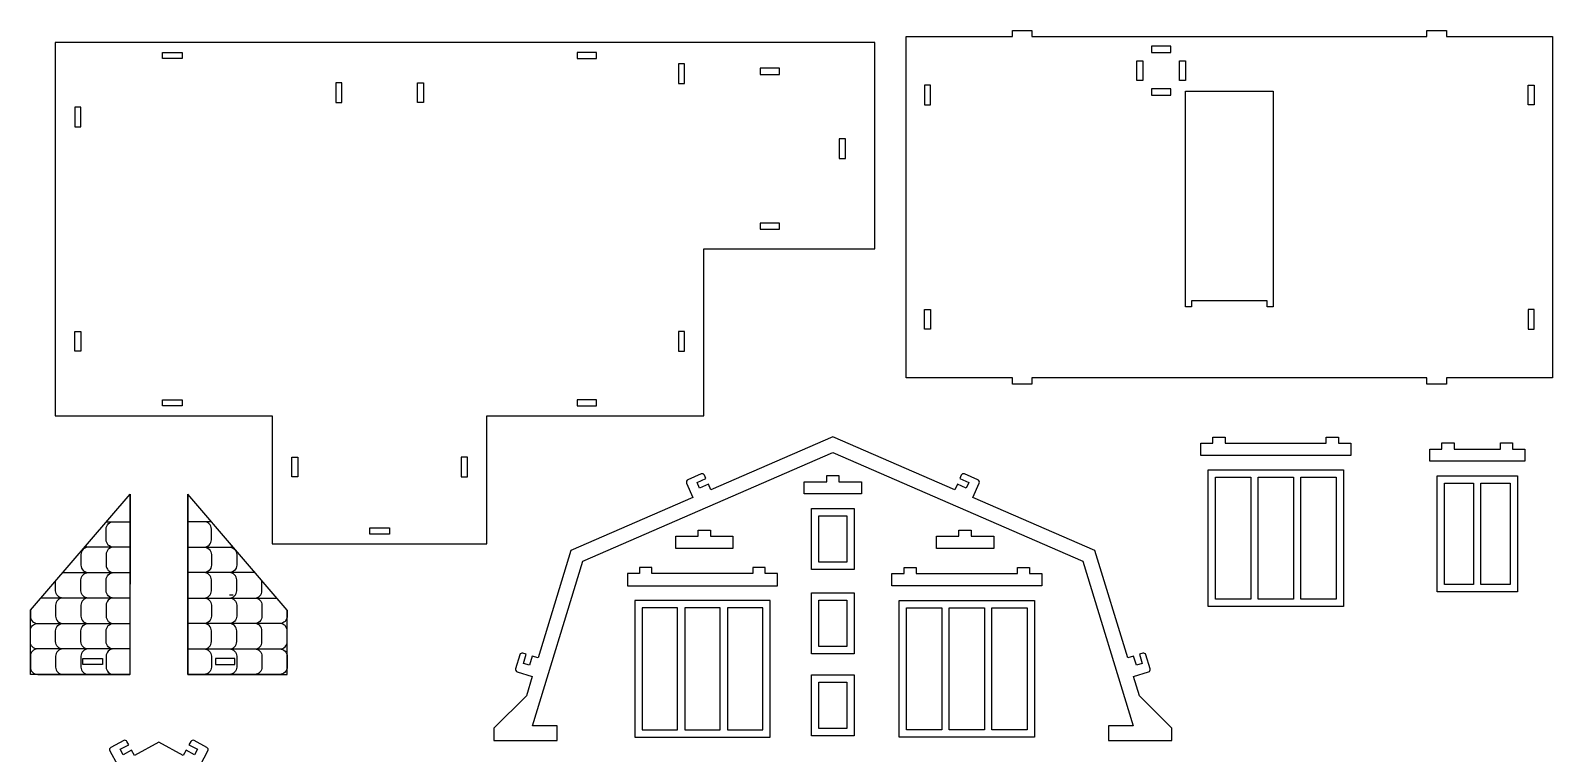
# Model space of a CAD drawing. Extents: x 18 to 211, y 1948 to 2111.
# Drawn here: x 17.8 to 142.6, y 2051.4 to 2110.7 of the extents above; entities that cross this region are included whole.
import ezdxf

# ---------------------------------------------------------------- set-up
doc = ezdxf.new("R2010")
doc.units = 0
doc.header["$MEASUREMENT"] = 0
doc.layers.add('LAYER1', color=18, linetype='CONTINUOUS')

msp = doc.modelspace()

# ---------------------------------------------------------------- linework, layer by layer
at = {"layer": 'LAYER1'}
for points in [[(87.03, 2109.72), (19.83, 2109.72), (19.83, 2079.12), (37.63, 2079.12), (37.63, 2068.62), (55.23, 2068.62), (55.23, 2079.12), (73.03, 2079.12), (73.03, 2092.82), (87.03, 2092.82)], [(98.32, 2110.22), (98.32, 2110.72), (99.92, 2110.72), (99.92, 2110.22), (132.32, 2110.22), (132.32, 2110.72), (133.92, 2110.72), (133.92, 2110.22), (142.62, 2110.22), (142.62, 2082.22), (133.92, 2082.22), (133.92, 2081.72), (132.32, 2081.72), (132.32, 2082.22), (99.92, 2082.22), (99.92, 2081.72), (98.32, 2081.72), (98.32, 2082.22), (89.62, 2082.22), (89.62, 2110.22)], [(28.63, 2108.42), (28.63, 2108.92), (30.23, 2108.92), (30.23, 2108.42)], [(64.23, 2108.42), (64.23, 2108.92), (62.63, 2108.92), (62.63, 2108.42)], [(111.32, 2108.92), (111.32, 2109.42), (109.72, 2109.42), (109.72, 2108.92)], [(70.93, 2106.37), (71.43, 2106.37), (71.43, 2107.97), (70.93, 2107.97)], [(79.23, 2107.12), (79.23, 2107.62), (77.63, 2107.62), (77.63, 2107.12)], [(108.52, 2108.22), (109.02, 2108.22), (109.02, 2106.62), (108.52, 2106.62)], [(112.02, 2108.22), (112.52, 2108.22), (112.52, 2106.62), (112.02, 2106.62)], [(42.83, 2106.42), (42.83, 2104.82), (43.33, 2104.82), (43.33, 2106.42)], [(50.03, 2106.42), (50.03, 2104.82), (49.53, 2104.82), (49.53, 2106.42)], [(91.62, 2106.22), (91.12, 2106.22), (91.12, 2104.62), (91.62, 2104.62)], [(111.32, 2105.42), (111.32, 2105.92), (109.72, 2105.92), (109.72, 2105.42)], [(140.62, 2106.22), (141.12, 2106.22), (141.12, 2104.62), (140.62, 2104.62)], [(113.02, 2088.55), (113.02, 2088.05), (112.52, 2088.05), (112.52, 2105.75), (119.72, 2105.75), (119.72, 2088.05), (119.22, 2088.05), (119.22, 2088.55)], [(21.93, 2104.42), (21.43, 2104.42), (21.43, 2102.82), (21.93, 2102.82)], [(84.13, 2100.22), (84.63, 2100.22), (84.63, 2101.82), (84.13, 2101.82)], [(79.23, 2094.42), (79.23, 2094.92), (77.63, 2094.92), (77.63, 2094.42)], [(91.62, 2086.22), (91.12, 2086.22), (91.12, 2087.82), (91.62, 2087.82)], [(140.62, 2086.22), (141.12, 2086.22), (141.12, 2087.82), (140.62, 2087.82)], [(21.93, 2084.42), (21.43, 2084.42), (21.43, 2086.02), (21.93, 2086.02)], [(70.93, 2084.42), (71.43, 2084.42), (71.43, 2086.02), (70.93, 2086.02)], [(28.63, 2079.92), (28.63, 2080.42), (30.23, 2080.42), (30.23, 2079.92)], [(64.23, 2079.92), (64.23, 2080.42), (62.63, 2080.42), (62.63, 2079.92)], [(124.07, 2076.87), (124.07, 2077.37), (125.07, 2077.37), (125.07, 2076.87), (126.07, 2076.87), (126.07, 2075.87), (113.77, 2075.87), (113.77, 2076.87), (114.77, 2076.87), (114.77, 2077.37), (115.77, 2077.37), (115.77, 2076.87)], [(138.35, 2076.39), (138.35, 2076.89), (139.35, 2076.89), (139.35, 2076.39), (140.35, 2076.39), (140.35, 2075.39), (132.55, 2075.39), (132.55, 2076.39), (133.55, 2076.39), (133.55, 2076.89), (134.55, 2076.89), (134.55, 2076.39)], [(39.23, 2075.72), (39.73, 2075.72), (39.73, 2074.12), (39.23, 2074.12)], [(53.63, 2075.72), (53.13, 2075.72), (53.13, 2074.12), (53.63, 2074.12)], [(83.1, 2074.21), (84.1, 2074.21), (84.1, 2073.71), (85.95, 2073.71), (85.95, 2072.71), (81.25, 2072.71), (81.25, 2073.71), (83.1, 2073.71)], [(125.47, 2063.47), (114.37, 2063.47), (114.37, 2074.67), (125.47, 2074.67)], [(117.87, 2064.07), (114.97, 2064.07), (114.97, 2074.07), (117.87, 2074.07)], [(121.37, 2064.07), (118.47, 2064.07), (118.47, 2074.07), (121.37, 2074.07)], [(121.97, 2074.07), (124.87, 2074.07), (124.87, 2064.07), (121.97, 2064.07)], [(139.75, 2064.69), (133.15, 2064.69), (133.15, 2074.19), (139.75, 2074.19)], [(136.15, 2065.29), (133.75, 2065.29), (133.75, 2073.59), (136.15, 2073.59)], [(136.75, 2073.59), (139.15, 2073.59), (139.15, 2065.29), (136.75, 2065.29)], [(85.35, 2066.51), (81.85, 2066.51), (81.85, 2071.51), (85.35, 2071.51)], [(45.63, 2069.42), (45.63, 2069.92), (47.23, 2069.92), (47.23, 2069.42)], [(72.56, 2069.74), (73.56, 2069.74), (73.56, 2069.24), (75.41, 2069.24), (75.41, 2068.24), (70.71, 2068.24), (70.71, 2069.24), (72.56, 2069.24)], [(82.45, 2070.91), (84.75, 2070.91), (84.75, 2067.11), (82.45, 2067.11)], [(93.94, 2069.74), (94.94, 2069.74), (94.94, 2069.24), (96.79, 2069.24), (96.79, 2068.24), (92.09, 2068.24), (92.09, 2069.24), (93.94, 2069.24)], [(68.75, 2066.17), (68.75, 2066.67), (67.75, 2066.67), (67.75, 2066.17), (66.75, 2066.17), (66.75, 2065.17), (79.05, 2065.17), (79.05, 2066.17), (78.05, 2066.17), (78.05, 2066.67), (77.05, 2066.67), (77.05, 2066.17)], [(98.74, 2066.17), (98.74, 2066.67), (99.74, 2066.67), (99.74, 2066.17), (100.74, 2066.17), (100.74, 2065.17), (88.44, 2065.17), (88.44, 2066.17), (89.44, 2066.17), (89.44, 2066.67), (90.44, 2066.67), (90.44, 2066.17)], [(67.35, 2052.77), (78.45, 2052.77), (78.45, 2063.97), (67.35, 2063.97)], [(85.35, 2059.59), (81.85, 2059.59), (81.85, 2064.59), (85.35, 2064.59)], [(82.45, 2063.99), (84.75, 2063.99), (84.75, 2060.19), (82.45, 2060.19)], [(100.14, 2052.77), (89.04, 2052.77), (89.04, 2063.97), (100.14, 2063.97)], [(70.85, 2063.37), (67.95, 2063.37), (67.95, 2053.37), (70.85, 2053.37)], [(71.45, 2053.37), (74.35, 2053.37), (74.35, 2063.37), (71.45, 2063.37)], [(74.95, 2053.37), (77.85, 2053.37), (77.85, 2063.37), (74.95, 2063.37)], [(92.54, 2053.37), (89.64, 2053.37), (89.64, 2063.37), (92.54, 2063.37)], [(96.04, 2053.37), (93.14, 2053.37), (93.14, 2063.37), (96.04, 2063.37)], [(96.64, 2063.37), (99.54, 2063.37), (99.54, 2053.37), (96.64, 2053.37)], [(22.09, 2058.71), (22.09, 2059.21), (23.69, 2059.21), (23.69, 2058.71)], [(34.56, 2058.71), (34.56, 2059.21), (32.96, 2059.21), (32.96, 2058.71)], [(85.35, 2052.86), (81.85, 2052.86), (81.85, 2057.86), (85.35, 2057.86)], [(82.45, 2057.26), (84.75, 2057.26), (84.75, 2053.46), (82.45, 2053.46)]]:
    msp.add_lwpolyline(points, close=True, dxfattribs=at)
msp.add_lwpolyline([(111.4, 2053.49), (108.74, 2056.15), (108.25, 2057.73), (109.49, 2058.12, 0.414214), (109.63, 2058.36), (109.27, 2059.51, 0.414214), (109.02, 2059.64), (108.74, 2059.56), (108.97, 2058.79), (108.49, 2058.65), (108.26, 2059.41), (107.78, 2059.26), (105.09, 2068.06), (95.08, 2072.41), (95.6, 2073.6, 0.414214), (95.49, 2073.87), (94.39, 2074.35, 0.414214), (94.13, 2074.24), (94.01, 2073.97), (94.74, 2073.65), (94.54, 2073.19), (93.81, 2073.51), (93.61, 2073.05), (83.6, 2077.4), (73.59, 2073.05), (73.39, 2073.51), (72.66, 2073.19), (72.46, 2073.65), (73.19, 2073.97), (73.07, 2074.24, 0.414214), (72.81, 2074.35), (71.71, 2073.87, 0.414214), (71.61, 2073.6), (72.13, 2072.41), (62.12, 2068.06), (59.42, 2059.26), (58.94, 2059.41), (58.71, 2058.65), (58.23, 2058.79), (58.46, 2059.56), (58.18, 2059.64, 0.414214), (57.93, 2059.51), (57.58, 2058.36, 0.414214), (57.71, 2058.12), (58.95, 2057.73), (58.47, 2056.15), (55.8, 2053.49), (55.8, 2052.49), (61, 2052.49), (61, 2053.69), (58.97, 2053.69), (63.1, 2067.18), (83.6, 2076.1), (104.1, 2067.18), (108.24, 2053.69), (106.2, 2053.69), (106.2, 2052.49), (111.4, 2052.49)], format="xyb", close=True, dxfattribs=at)
for points in [[(25.96, 2057.91), (17.79, 2057.91), (17.79, 2063.18), (25.96, 2072.7), (25.95, 2057.91)], [(25.96, 2057.91), (25.96, 2072.7)], [(30.69, 2057.91), (30.69, 2072.7)], [(30.69, 2057.91), (38.85, 2057.91), (38.85, 2063.18), (30.69, 2072.7), (30.69, 2057.91)], [(24.01, 2070.43), (24.6, 2070.43)], [(32.63, 2070.43), (32.04, 2070.43)], [(22.53, 2068.34), (22.22, 2068.34)], [(22.53, 2068.34), (22.22, 2068.34)], [(20.43, 2066.26), (20.46, 2066.26)], [(20.43, 2066.26), (20.46, 2066.26)], [(36.21, 2066.26), (36.18, 2066.26)], [(36.21, 2066.26), (36.18, 2066.26)], [(20.46, 2064.17), (18.64, 2064.17)], [(20.46, 2064.17), (18.64, 2064.17)], [(34.11, 2064.42), (34.42, 2064.42)], [(34.11, 2064.42), (34.42, 2064.42)], [(36.18, 2064.17), (38, 2064.17)], [(36.18, 2064.17), (38, 2064.17)]]:
    msp.add_lwpolyline(points, dxfattribs=at)
for points in [[(25.96, 2068.34), (24.6, 2068.34, -0.414214), (24, 2068.94), (24, 2069.83, -0.414214), (24.6, 2070.43), (25.96, 2070.43)], [(30.69, 2068.34), (32.04, 2068.34, 0.414214), (32.64, 2068.94), (32.64, 2069.83, 0.414214), (32.04, 2070.43), (30.69, 2070.43)], [(24.6, 2068.34), (22.53, 2068.34, 0.414214), (21.93, 2067.74), (21.93, 2066.86, 0.414214), (22.53, 2066.26), (24.6, 2066.26)], [(24.6, 2068.34), (22.53, 2068.34, -0.112166), (22.27, 2068.4)], [(25.96, 2068.34), (24.6, 2068.34, 0.414214), (24, 2067.74), (24, 2066.86, 0.414214), (24.6, 2066.26), (25.96, 2066.26)], [(30.69, 2068.34), (32.04, 2068.34, -0.414214), (32.64, 2067.74), (32.64, 2066.86, -0.414214), (32.04, 2066.26), (30.69, 2066.26)], [(32.04, 2068.34), (34.11, 2068.34, 0.112166), (34.37, 2068.4)], [(32.04, 2068.34), (34.11, 2068.34, -0.414214), (34.71, 2067.74), (34.71, 2066.86, -0.414214), (34.11, 2066.26), (32.04, 2066.26)], [(20.43, 2066.26, -0.013073), (20.46, 2066.26), (22.53, 2066.26)], [(20.43, 2066.26, 0.012511), (20.46, 2066.26), (22.53, 2066.26)], [(24.6, 2064.17), (22.53, 2064.17, -0.414214), (21.93, 2064.77), (21.93, 2065.66, -0.414214), (22.53, 2066.26), (24.6, 2066.26)], [(25.96, 2064.17), (24.6, 2064.17, -0.414214), (24, 2064.77), (24, 2065.66, -0.414214), (24.6, 2066.26), (25.96, 2066.26)], [(30.69, 2064.17), (32.04, 2064.17, 0.414214), (32.64, 2064.77), (32.64, 2065.66, 0.414214), (32.04, 2066.26), (30.69, 2066.26)], [(32.04, 2064.17), (34.11, 2064.17, 0.414214), (34.71, 2064.77), (34.71, 2065.66, 0.414214), (34.11, 2066.26), (32.04, 2066.26)], [(36.21, 2066.26, 0.013073), (36.18, 2066.26), (34.11, 2066.26)], [(36.21, 2066.26, -0.012511), (36.18, 2066.26), (34.11, 2066.26)], [(22.53, 2064.17), (20.46, 2064.17, -0.414214), (19.86, 2064.77), (19.86, 2065.59)], [(34.11, 2064.17), (36.18, 2064.17, 0.414214), (36.78, 2064.77), (36.78, 2065.59)], [(22.53, 2064.17), (20.46, 2064.17, 0.414214), (19.86, 2063.57), (19.86, 2062.68, 0.414214), (20.46, 2062.08), (22.53, 2062.08)], [(24.6, 2064.17), (22.53, 2064.17, 0.414214), (21.93, 2063.57), (21.93, 2062.68, 0.414214), (22.53, 2062.08), (24.6, 2062.08)], [(25.96, 2064.17), (24.6, 2064.17, 0.414214), (24, 2063.57), (24, 2062.68, 0.414214), (24.6, 2062.08), (25.96, 2062.08)], [(30.69, 2064.17), (32.04, 2064.17, -0.414214), (32.64, 2063.57), (32.64, 2062.68, -0.414214), (32.04, 2062.08), (30.69, 2062.08)], [(32.04, 2064.17), (34.11, 2064.17, -0.414214), (34.71, 2063.57), (34.71, 2062.68, -0.414214), (34.11, 2062.08), (32.04, 2062.08)], [(34.11, 2064.17), (36.18, 2064.17, -0.414214), (36.78, 2063.57), (36.78, 2062.68, -0.414214), (36.18, 2062.08), (34.11, 2062.08)], [(17.79, 2063.18), (17.79, 2062.68, 0.414214), (18.39, 2062.08), (20.46, 2062.08)], [(38.85, 2063.18), (38.85, 2062.68, -0.414214), (38.25, 2062.08), (36.18, 2062.08)], [(20.46, 2059.99), (18.39, 2059.99, -0.414214), (17.79, 2060.59), (17.79, 2061.48, -0.414214), (18.39, 2062.08), (20.46, 2062.08)], [(20.73, 2059.99), (20.46, 2059.99, -0.414214), (19.86, 2060.59), (19.86, 2061.48, -0.414214), (20.46, 2062.08), (22.53, 2062.08)], [(24.6, 2059.99), (22.53, 2059.99, -0.414214), (21.93, 2060.59), (21.93, 2061.48, -0.414214), (22.53, 2062.08), (24.6, 2062.08)], [(25.95, 2059.99), (24.6, 2059.99, -0.414214), (24, 2060.59), (24, 2061.48, -0.414214), (24.6, 2062.08), (25.96, 2062.08)], [(30.69, 2059.99), (32.04, 2059.99, 0.414214), (32.64, 2060.59), (32.64, 2061.48, 0.414214), (32.04, 2062.08), (30.69, 2062.08)], [(32.04, 2059.99), (34.11, 2059.99, 0.414214), (34.71, 2060.59), (34.71, 2061.48, 0.414214), (34.11, 2062.08), (32.04, 2062.08)], [(35.92, 2059.99), (36.18, 2059.99, 0.414214), (36.78, 2060.59), (36.78, 2061.48, 0.414214), (36.18, 2062.08), (34.11, 2062.08)], [(36.18, 2059.99), (38.25, 2059.99, 0.414214), (38.85, 2060.59), (38.85, 2061.48, 0.414214), (38.25, 2062.08), (36.18, 2062.08)], [(20.46, 2059.99), (18.39, 2059.99, 0.414214), (17.79, 2059.39), (17.79, 2058.51, 0.414214), (18.39, 2057.91), (20.46, 2057.91)], [(22.53, 2059.99), (20.46, 2059.99, 0.414214), (19.86, 2059.39), (19.86, 2058.51, 0.414214), (20.46, 2057.91), (22.53, 2057.91)], [(24.6, 2059.99), (22.53, 2059.99, 0.414214), (21.93, 2059.39), (21.93, 2058.51, 0.414214), (22.53, 2057.91), (24.6, 2057.91)], [(25.95, 2059.99), (24.6, 2059.99, 0.414214), (24, 2059.39), (24, 2058.51, 0.414214), (24.6, 2057.91), (25.95, 2057.91)], [(30.69, 2059.99), (32.04, 2059.99, -0.414214), (32.64, 2059.39), (32.64, 2058.51, -0.414214), (32.04, 2057.91), (30.69, 2057.91)], [(32.04, 2059.99), (34.11, 2059.99, -0.414214), (34.71, 2059.39), (34.71, 2058.51, -0.414214), (34.11, 2057.91), (32.04, 2057.91)], [(34.11, 2059.99), (36.18, 2059.99, -0.414214), (36.78, 2059.39), (36.78, 2058.51, -0.414214), (36.18, 2057.91), (34.11, 2057.91)], [(36.18, 2059.99), (38.25, 2059.99, -0.414214), (38.85, 2059.39), (38.85, 2058.51, -0.414214), (38.25, 2057.91), (36.18, 2057.91)], [(31.73, 2050.5), (32.34, 2051.64, 0.414214), (32.26, 2051.91), (31.21, 2052.48, 0.414214), (30.94, 2052.4), (30.79, 2052.14), (31.5, 2051.76), (31.26, 2051.32), (30.56, 2051.7), (30.32, 2051.26), (28.32, 2052.34), (26.33, 2051.26), (26.09, 2051.7), (25.39, 2051.32), (25.15, 2051.76), (25.85, 2052.14), (25.71, 2052.4, 0.414214), (25.44, 2052.48), (24.38, 2051.91, 0.414214), (24.3, 2051.64), (24.92, 2050.5)]]:
    msp.add_lwpolyline(points, format="xyb", dxfattribs=at)

doc.saveas('drawing.dxf')
